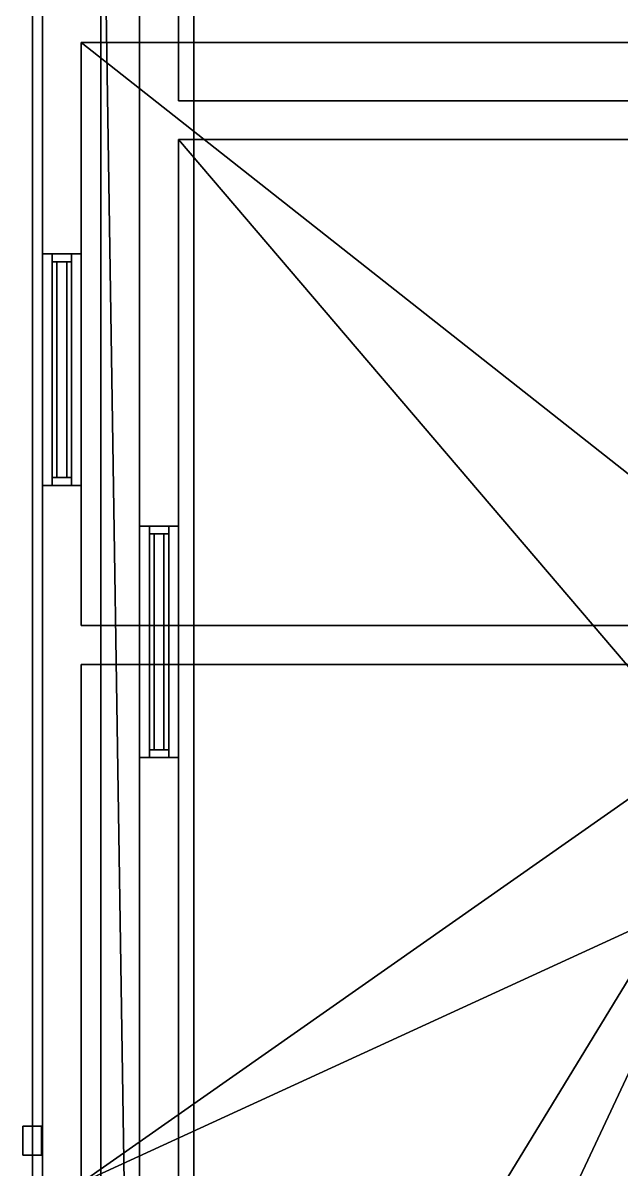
# Model space of a CAD drawing. Extents: x -7.1 to 5.5, y -11 to 12.
# Drawn here: x -7.11 to -4.04, y -5.3 to 0.6 of the extents above; entities that cross this region are included whole.
import ezdxf

# ---------------------------------------------------------------- set-up
doc = ezdxf.new("R2010")
doc.units = 0

msp = doc.modelspace()

# ---------------------------------------------------------------- linework, layer by layer
for points in [[(-6.71, 10.1, 0.0953), (-6.71, 7.2, -0.0047), (-6.71, -10.8667, -0.0047), (-6.71, -10.8667, 0.0953)], [(-6.51, 9.9, 0.0953), (-6.71, 10.1, 0.0953), (-6.71, -10.8667, 0.0953), (-6.51, -10.5, 0.0953)], [(-6.51, -10.5, 3.2953), (-6.76, 5.7, 3.2953), (-6.76, 7.7, 3.2953), (-6.51, 9.9, 3.2953)], [(-6.51, -3.1784, 0.9173), (-6.51, -1.9882, 0.9173), (-6.51, 9.9, 0.0953), (-6.51, -10.5, 0.0953)], [(-6.51, -3.1784, 2.2732), (-6.51, -10.5, 3.2953), (-6.51, 9.9, 3.2953), (-6.51, -1.9882, 2.2732)], [(-6.51, 9.9, 3.2953), (-6.51, 9.9, 0.0953), (-6.51, -1.9882, 0.9173), (-6.51, -1.9882, 2.2732)], [(-7.06, 5.75, 29.9698), (-7.06, -11.05, 29.9698), (-7.06, -11.05, 30.1), (-7.06, 5.75, 30.1)], [(-7.01, -11, 29.9698), (-7.06, -11.05, 29.9698), (-7.06, 5.75, 29.9698), (-7.01, 5.7, 29.9698)], [(-7.01, 5.7, 30.1), (-7.06, 5.75, 30.1), (-7.06, -11.05, 30.1), (-7.01, -11, 30.1)], [(-7.01, 5.7, 3.4953), (-7.01, -0.5882, 4.3173), (-7.01, -0.5882, 5.6732), (-7.01, 5.7, 7.0953)], [(-7.01, -5.3667, 3.4953), (-7.01, -1.7784, 4.3173), (-7.01, -0.5882, 4.3173), (-7.01, 5.7, 3.4953)], [(-7.01, 5.7, 7.0953), (-7.01, -0.5882, 5.6732), (-7.01, -1.7784, 5.6732), (-7.01, -5.3667, 7.0953)], [(-7.01, 5.7, 7.0953), (-7.01, -0.5882, 7.9173), (-7.01, -0.5882, 9.2733), (-7.01, 5.7, 10.6953)], [(-7.01, -5.3667, 7.0953), (-7.01, -1.7784, 7.9173), (-7.01, -0.5882, 7.9173), (-7.01, 5.7, 7.0953)], [(-7.01, 5.7, 10.6953), (-7.01, -0.5882, 9.2733), (-7.01, -1.7784, 9.2733), (-7.01, -5.3667, 10.6953)], [(-7.01, 5.7, 10.6953), (-7.01, -0.5882, 11.5173), (-7.01, -0.5882, 12.8733), (-7.01, 5.7, 14.2953)], [(-7.01, -5.3667, 10.6953), (-7.01, -1.7784, 11.5173), (-7.01, -0.5882, 11.5173), (-7.01, 5.7, 10.6953)], [(-7.01, 5.7, 14.2953), (-7.01, -0.5882, 12.8733), (-7.01, -1.7784, 12.8733), (-7.01, -5.3667, 14.2953)], [(-7.01, 5.7, 14.2953), (-7.01, -0.5882, 15.1173), (-7.01, -0.5882, 16.4733), (-7.01, 5.7, 17.8953)], [(-7.01, -5.3667, 14.2953), (-7.01, -1.7784, 15.1173), (-7.01, -0.5882, 15.1173), (-7.01, 5.7, 14.2953)], [(-7.01, 5.7, 17.8953), (-7.01, -0.5882, 16.4733), (-7.01, -1.7784, 16.4733), (-7.01, -5.3667, 17.8953)], [(-7.01, 5.7, 17.8953), (-7.01, -0.5882, 18.7173), (-7.01, -0.5882, 20.0733), (-7.01, 5.7, 21.4953)], [(-7.01, -5.3667, 17.8953), (-7.01, -1.7784, 18.7173), (-7.01, -0.5882, 18.7173), (-7.01, 5.7, 17.8953)], [(-7.01, 5.7, 21.4953), (-7.01, -0.5882, 20.0733), (-7.01, -1.7784, 20.0733), (-7.01, -5.3667, 21.4953)], [(-7.01, 5.7, 21.4953), (-7.01, -0.5882, 22.3173), (-7.01, -0.5882, 23.6733), (-7.01, 5.7, 25.0953)], [(-7.01, -5.3667, 21.4953), (-7.01, -1.7784, 22.3173), (-7.01, -0.5882, 22.3173), (-7.01, 5.7, 21.4953)], [(-7.01, 5.7, 25.0953), (-7.01, -0.5882, 23.6733), (-7.01, -1.7784, 23.6733), (-7.01, -5.3667, 25.0953)], [(-6.51, -10.5, 3.2953), (-7.01, -11, 3.2953), (-7.01, 5.7, 3.2953), (-6.76, 5.7, 3.2953)], [(-7.01, -11, 3.2953), (-7.01, -11, 3.4953), (-7.01, 5.7, 3.4953), (-7.01, 5.7, 3.2953)], [(-7.01, -5.3667, 25.0953), (-7.01, -1.7784, 25.9173), (-7.01, -0.5882, 25.9173), (-7.01, 5.7, 25.0953)], [(-7.01, 5.7, 28.6953), (-7.01, -0.5882, 27.2733), (-7.01, -1.7784, 27.2733), (-7.01, -5.3667, 28.6953)], [(-7.01, 5.7, 25.0953), (-7.01, -0.5882, 25.9173), (-7.01, -0.5882, 27.2733), (-7.01, 5.7, 28.6953)], [(-7.01, -11, 30.2262), (-6.2318, -10.4986, 30.2262), (-6.2318, 5.1986, 30.2262), (-7.01, 5.7, 30.2262)], [(-7.01, -11, 28.6953), (-7.01, -11, 30.2262), (-7.01, 5.7, 30.2262), (-7.01, 5.7, 28.6953)], [(-6.2318, -10.4986, 30.6762), (4.6118, -10.4986, 30.6762), (4.6118, 5.1986, 30.6762), (-6.2318, 5.1986, 30.6762)], [(-6.2318, -10.4986, 30.2262), (-6.2318, -10.4986, 30.6762), (-6.2318, 5.1986, 30.6762), (-6.2318, 5.1986, 30.2262)], [(-6.31, 0.2, 3.0953), (-6.31, 2.3, 3.0953), (-1.11, 2.3, 3.0953), (0.89, 0.2, 3.0953)], [(0.89, 0.2, 0.0953), (-1.11, 2.3, 0.0953), (-6.31, 2.3, 0.0953), (-6.31, 0.2, 0.0953)], [(-6.31, 0.2, 3.0953), (-6.31, 0.2, 0.0953), (-6.31, 2.3, 0.0953), (-6.31, 2.3, 3.0953)], [(-6.81, 0.5, 6.4953), (-6.81, 0.5, 3.5309), (0.39, 0.5, 3.4953), (0.39, 0.5, 6.4953)], [(0.39, 0.5, 3.4953), (-6.81, 0.5, 3.5309), (-3.01, -2.5, 3.4953), (-2.01, -2.5, 3.4953)], [(-3.01, -2.5, 3.4953), (-6.81, 0.5, 3.5309), (-6.81, -2.5, 3.5309)], [(-0.91, -2.5, 6.4953), (-6.81, -2.5, 6.4953), (-6.81, 0.5, 6.4953), (0.39, 0.5, 6.4953)], [(-6.81, -0.5882, 4.3173), (-6.81, 0.5, 3.5309), (-6.81, 0.5, 6.4953), (-6.81, -0.5882, 5.6732)], [(-6.81, -2.5, 6.4953), (-6.81, -1.7784, 5.6732), (-6.81, -0.5882, 5.6732), (-6.81, 0.5, 6.4953)], [(-6.81, 0.5, 3.5309), (-6.81, -0.5882, 4.3173), (-6.81, -1.7784, 4.3173), (-6.81, -2.5, 3.5309)], [(-6.81, 0.5, 10.0953), (-6.81, 0.5, 7.1309), (0.39, 0.5, 7.0953), (0.39, 0.5, 10.0953)], [(0.39, 0.5, 7.0953), (-6.81, 0.5, 7.1309), (-3.01, -2.5, 7.0953), (-2.01, -2.5, 7.0953)], [(-3.01, -2.5, 7.0953), (-6.81, 0.5, 7.1309), (-6.81, -2.5, 7.1309)], [(-0.91, -2.5, 10.0953), (-6.81, -2.5, 10.0953), (-6.81, 0.5, 10.0953), (0.39, 0.5, 10.0953)], [(-6.81, -0.5882, 7.9173), (-6.81, 0.5, 7.1309), (-6.81, 0.5, 10.0953), (-6.81, -0.5882, 9.2733)], [(-6.81, -2.5, 10.0953), (-6.81, -1.7784, 9.2733), (-6.81, -0.5882, 9.2733), (-6.81, 0.5, 10.0953)], [(-6.81, 0.5, 7.1309), (-6.81, -0.5882, 7.9173), (-6.81, -1.7784, 7.9173), (-6.81, -2.5, 7.1309)], [(-6.81, 0.5, 13.6953), (-6.81, 0.5, 10.7309), (0.39, 0.5, 10.6953), (0.39, 0.5, 13.6953)], [(0.39, 0.5, 10.6953), (-6.81, 0.5, 10.7309), (-3.01, -2.5, 10.6953), (-2.01, -2.5, 10.6953)], [(-3.01, -2.5, 10.6953), (-6.81, 0.5, 10.7309), (-6.81, -2.5, 10.7309)], [(-0.91, -2.5, 13.6953), (-6.81, -2.5, 13.6953), (-6.81, 0.5, 13.6953), (0.39, 0.5, 13.6953)], [(-6.81, -0.5882, 11.5173), (-6.81, 0.5, 10.7309), (-6.81, 0.5, 13.6953), (-6.81, -0.5882, 12.8733)], [(-6.81, -2.5, 13.6953), (-6.81, -1.7784, 12.8733), (-6.81, -0.5882, 12.8733), (-6.81, 0.5, 13.6953)], [(-6.81, 0.5, 10.7309), (-6.81, -0.5882, 11.5173), (-6.81, -1.7784, 11.5173), (-6.81, -2.5, 10.7309)], [(-6.81, 0.5, 17.2953), (-6.81, 0.5, 14.3309), (0.39, 0.5, 14.2953), (0.39, 0.5, 17.2953)], [(0.39, 0.5, 14.2953), (-6.81, 0.5, 14.3309), (-3.01, -2.5, 14.2953), (-2.01, -2.5, 14.2953)], [(-3.01, -2.5, 14.2953), (-6.81, 0.5, 14.3309), (-6.81, -2.5, 14.3309)], [(-0.91, -2.5, 17.2953), (-6.81, -2.5, 17.2953), (-6.81, 0.5, 17.2953), (0.39, 0.5, 17.2953)], [(-6.81, -0.5882, 15.1173), (-6.81, 0.5, 14.3309), (-6.81, 0.5, 17.2953), (-6.81, -0.5882, 16.4733)], [(-6.81, -2.5, 17.2953), (-6.81, -1.7784, 16.4733), (-6.81, -0.5882, 16.4733), (-6.81, 0.5, 17.2953)], [(-6.81, 0.5, 14.3309), (-6.81, -0.5882, 15.1173), (-6.81, -1.7784, 15.1173), (-6.81, -2.5, 14.3309)], [(-6.81, 0.5, 20.8953), (-6.81, 0.5, 17.9309), (0.39, 0.5, 17.8953), (0.39, 0.5, 20.8953)], [(0.39, 0.5, 17.8953), (-6.81, 0.5, 17.9309), (-3.01, -2.5, 17.8953), (-2.01, -2.5, 17.8953)], [(-3.01, -2.5, 17.8953), (-6.81, 0.5, 17.9309), (-6.81, -2.5, 17.9309)], [(-0.91, -2.5, 20.8953), (-6.81, -2.5, 20.8953), (-6.81, 0.5, 20.8953), (0.39, 0.5, 20.8953)], [(-6.81, -0.5882, 18.7173), (-6.81, 0.5, 17.9309), (-6.81, 0.5, 20.8953), (-6.81, -0.5882, 20.0733)], [(-6.81, -2.5, 20.8953), (-6.81, -1.7784, 20.0733), (-6.81, -0.5882, 20.0733), (-6.81, 0.5, 20.8953)], [(-6.81, 0.5, 17.9309), (-6.81, -0.5882, 18.7173), (-6.81, -1.7784, 18.7173), (-6.81, -2.5, 17.9309)], [(-6.81, 0.5, 24.4953), (-6.81, 0.5, 21.5309), (0.39, 0.5, 21.4953), (0.39, 0.5, 24.4953)], [(0.39, 0.5, 21.4953), (-6.81, 0.5, 21.5309), (-3.01, -2.5, 21.4953), (-2.01, -2.5, 21.4953)], [(-3.01, -2.5, 21.4953), (-6.81, 0.5, 21.5309), (-6.81, -2.5, 21.5309)], [(-0.91, -2.5, 24.4953), (-6.81, -2.5, 24.4953), (-6.81, 0.5, 24.4953), (0.39, 0.5, 24.4953)], [(-6.81, -0.5882, 22.3173), (-6.81, 0.5, 21.5309), (-6.81, 0.5, 24.4953), (-6.81, -0.5882, 23.6733)], [(-6.81, -2.5, 24.4953), (-6.81, -1.7784, 23.6733), (-6.81, -0.5882, 23.6733), (-6.81, 0.5, 24.4953)], [(-6.81, 0.5, 21.5309), (-6.81, -0.5882, 22.3173), (-6.81, -1.7784, 22.3173), (-6.81, -2.5, 21.5309)], [(-6.81, 0.5, 28.0953), (-6.81, 0.5, 25.1309), (0.39, 0.5, 25.0953), (0.39, 0.5, 28.0953)], [(0.39, 0.5, 25.0953), (-6.81, 0.5, 25.1309), (-3.01, -2.5, 25.0953), (-2.01, -2.5, 25.0953)], [(-3.01, -2.5, 25.0953), (-6.81, 0.5, 25.1309), (-6.81, -2.5, 25.1309)], [(-0.91, -2.5, 28.0953), (-6.81, -2.5, 28.0953), (-6.81, 0.5, 28.0953), (0.39, 0.5, 28.0953)], [(-6.81, -0.5882, 25.9173), (-6.81, 0.5, 25.1309), (-6.81, 0.5, 28.0953), (-6.81, -0.5882, 27.2733)], [(-6.81, -2.5, 28.0953), (-6.81, -1.7784, 27.2733), (-6.81, -0.5882, 27.2733), (-6.81, 0.5, 28.0953)], [(-6.81, 0.5, 25.1309), (-6.81, -0.5882, 25.9173), (-6.81, -1.7784, 25.9173), (-6.81, -2.5, 25.1309)], [(-6.31, 0.2, 0.0953), (-6.31, 0.2, 3.0953), (0.89, 0.2, 3.0953), (0.89, 0.2, 0.0953)], [(-6.31, 0, 0.0953), (-6.31, -3.1784, 0.9173), (-6.31, -5.9882, 0.9173)], [(-6.31, 0, 3.0953), (-6.31, -5.9882, 2.2732), (-6.31, -3.1784, 2.2732)], [(-6.31, -10.3, 3.0953), (-6.31, -7.1784, 2.2732), (-6.31, -5.9882, 2.2732), (-6.31, 0, 3.0953)], [(-6.31, -10.3, 0.0953), (-6.31, 0, 0.0953), (-6.31, -5.9882, 0.9173), (-6.31, -7.1784, 0.9173)], [(-6.31, 0, 3.0953), (-6.31, -3.1784, 2.2732), (-6.31, -1.9882, 2.2732)], [(-6.31, 0, 0.0953), (-6.31, -1.9882, 0.9173), (-6.31, -3.1784, 0.9173)], [(-6.31, 0, 0.0953), (-6.31, 0, 3.0953), (-6.31, -1.9882, 2.2732), (-6.31, -1.9882, 0.9173)], [(-6.31, -10.3, 3.0953), (-6.31, 0, 3.0953), (-0.51, 0, 3.0953), (-0.51, -10.3, 3.0953)], [(-6.31, -10.3, 0.0953), (-0.51, -8.8, 0.0953), (-0.51, -6.8, 0.0953), (-6.31, 0, 0.0953)], [(-6.31, 0, 0.0953), (-0.51, -6.8, 0.0953), (-0.51, 0, 0.0953)], [(-6.31, 0, 3.0953), (-6.31, 0, 0.0953), (-0.51, 0, 0.0953), (-0.51, 0, 3.0953)], [(-7.01, -0.5882, 4.3173), (-7.01, -1.7784, 4.3173), (-6.81, -1.7784, 4.3173), (-6.81, -0.5882, 4.3173)], [(-7.01, -1.7784, 5.6732), (-7.01, -0.5882, 5.6732), (-6.81, -0.5882, 5.6732), (-6.81, -1.7784, 5.6732)], [(-7.01, -0.5882, 4.3173), (-6.81, -0.5882, 4.3173), (-6.81, -0.5882, 5.6732), (-7.01, -0.5882, 5.6732)], [(-7.01, -0.5882, 7.9173), (-7.01, -1.7784, 7.9173), (-6.81, -1.7784, 7.9173), (-6.81, -0.5882, 7.9173)], [(-7.01, -1.7784, 9.2733), (-7.01, -0.5882, 9.2733), (-6.81, -0.5882, 9.2733), (-6.81, -1.7784, 9.2733)], [(-7.01, -0.5882, 7.9173), (-6.81, -0.5882, 7.9173), (-6.81, -0.5882, 9.2733), (-7.01, -0.5882, 9.2733)], [(-7.01, -0.5882, 11.5173), (-7.01, -1.7784, 11.5173), (-6.81, -1.7784, 11.5173), (-6.81, -0.5882, 11.5173)], [(-7.01, -1.7784, 12.8733), (-7.01, -0.5882, 12.8733), (-6.81, -0.5882, 12.8733), (-6.81, -1.7784, 12.8733)], [(-7.01, -0.5882, 11.5173), (-6.81, -0.5882, 11.5173), (-6.81, -0.5882, 12.8733), (-7.01, -0.5882, 12.8733)], [(-7.01, -0.5882, 15.1173), (-7.01, -1.7784, 15.1173), (-6.81, -1.7784, 15.1173), (-6.81, -0.5882, 15.1173)], [(-7.01, -1.7784, 16.4733), (-7.01, -0.5882, 16.4733), (-6.81, -0.5882, 16.4733), (-6.81, -1.7784, 16.4733)], [(-7.01, -0.5882, 15.1173), (-6.81, -0.5882, 15.1173), (-6.81, -0.5882, 16.4733), (-7.01, -0.5882, 16.4733)], [(-7.01, -0.5882, 18.7173), (-7.01, -1.7784, 18.7173), (-6.81, -1.7784, 18.7173), (-6.81, -0.5882, 18.7173)], [(-7.01, -1.7784, 20.0733), (-7.01, -0.5882, 20.0733), (-6.81, -0.5882, 20.0733), (-6.81, -1.7784, 20.0733)], [(-7.01, -0.5882, 18.7173), (-6.81, -0.5882, 18.7173), (-6.81, -0.5882, 20.0733), (-7.01, -0.5882, 20.0733)], [(-7.01, -0.5882, 22.3173), (-7.01, -1.7784, 22.3173), (-6.81, -1.7784, 22.3173), (-6.81, -0.5882, 22.3173)], [(-7.01, -1.7784, 23.6733), (-7.01, -0.5882, 23.6733), (-6.81, -0.5882, 23.6733), (-6.81, -1.7784, 23.6733)], [(-7.01, -0.5882, 22.3173), (-6.81, -0.5882, 22.3173), (-6.81, -0.5882, 23.6733), (-7.01, -0.5882, 23.6733)], [(-7.01, -0.5882, 25.9173), (-7.01, -1.7784, 25.9173), (-6.81, -1.7784, 25.9173), (-6.81, -0.5882, 25.9173)], [(-7.01, -1.7784, 27.2733), (-7.01, -0.5882, 27.2733), (-6.81, -0.5882, 27.2733), (-6.81, -1.7784, 27.2733)], [(-7.01, -0.5882, 25.9173), (-6.81, -0.5882, 25.9173), (-6.81, -0.5882, 27.2733), (-7.01, -0.5882, 27.2733)], [(-6.96, -1.7784, 4.3173), (-6.96, -1.7384, 4.3573), (-6.96, -0.6282, 4.3573), (-6.96, -0.5882, 4.3173)], [(-6.96, -0.5882, 5.6732), (-6.96, -0.6282, 5.6332), (-6.96, -1.7384, 5.6332), (-6.96, -1.7784, 5.6732)], [(-6.96, -0.5882, 4.3173), (-6.96, -0.6282, 4.3573), (-6.96, -0.6282, 5.6332), (-6.96, -0.5882, 5.6732)], [(-6.96, -1.7784, 7.9173), (-6.96, -1.7384, 7.9573), (-6.96, -0.6282, 7.9573), (-6.96, -0.5882, 7.9173)], [(-6.96, -0.5882, 9.2733), (-6.96, -0.6282, 9.2333), (-6.96, -1.7384, 9.2333), (-6.96, -1.7784, 9.2733)], [(-6.96, -0.5882, 7.9173), (-6.96, -0.6282, 7.9573), (-6.96, -0.6282, 9.2333), (-6.96, -0.5882, 9.2733)], [(-6.96, -1.7784, 11.5173), (-6.96, -1.7384, 11.5573), (-6.96, -0.6282, 11.5573), (-6.96, -0.5882, 11.5173)], [(-6.96, -0.5882, 12.8733), (-6.96, -0.6282, 12.8333), (-6.96, -1.7384, 12.8333), (-6.96, -1.7784, 12.8733)], [(-6.96, -0.5882, 11.5173), (-6.96, -0.6282, 11.5573), (-6.96, -0.6282, 12.8333), (-6.96, -0.5882, 12.8733)], [(-6.96, -1.7784, 15.1173), (-6.96, -1.7384, 15.1573), (-6.96, -0.6282, 15.1573), (-6.96, -0.5882, 15.1173)], [(-6.96, -0.5882, 16.4733), (-6.96, -0.6282, 16.4333), (-6.96, -1.7384, 16.4333), (-6.96, -1.7784, 16.4733)], [(-6.96, -0.5882, 15.1173), (-6.96, -0.6282, 15.1573), (-6.96, -0.6282, 16.4333), (-6.96, -0.5882, 16.4733)], [(-6.96, -1.7784, 18.7173), (-6.96, -1.7384, 18.7573), (-6.96, -0.6282, 18.7573), (-6.96, -0.5882, 18.7173)], [(-6.96, -0.5882, 20.0733), (-6.96, -0.6282, 20.0333), (-6.96, -1.7384, 20.0333), (-6.96, -1.7784, 20.0733)], [(-6.96, -0.5882, 18.7173), (-6.96, -0.6282, 18.7573), (-6.96, -0.6282, 20.0333), (-6.96, -0.5882, 20.0733)], [(-6.96, -1.7784, 22.3173), (-6.96, -1.7384, 22.3573), (-6.96, -0.6282, 22.3573), (-6.96, -0.5882, 22.3173)], [(-6.96, -0.5882, 23.6733), (-6.96, -0.6282, 23.6333), (-6.96, -1.7384, 23.6333), (-6.96, -1.7784, 23.6733)], [(-6.96, -0.5882, 22.3173), (-6.96, -0.6282, 22.3573), (-6.96, -0.6282, 23.6333), (-6.96, -0.5882, 23.6733)], [(-6.96, -1.7784, 25.9173), (-6.96, -1.7384, 25.9573), (-6.96, -0.6282, 25.9573), (-6.96, -0.5882, 25.9173)], [(-6.96, -0.5882, 27.2733), (-6.96, -0.6282, 27.2333), (-6.96, -1.7384, 27.2333), (-6.96, -1.7784, 27.2733)], [(-6.96, -0.5882, 25.9173), (-6.96, -0.6282, 25.9573), (-6.96, -0.6282, 27.2333), (-6.96, -0.5882, 27.2733)], [(-6.86, -0.5882, 5.6732), (-6.86, -0.6282, 5.6332), (-6.86, -0.6282, 4.3573), (-6.86, -0.5882, 4.3173)], [(-6.86, -1.7784, 5.6732), (-6.86, -1.7384, 5.6332), (-6.86, -0.6282, 5.6332), (-6.86, -0.5882, 5.6732)], [(-6.86, -0.5882, 4.3173), (-6.86, -0.6282, 4.3573), (-6.86, -1.7384, 4.3573), (-6.86, -1.7784, 4.3173)], [(-6.86, -0.5882, 9.2733), (-6.86, -0.6282, 9.2333), (-6.86, -0.6282, 7.9573), (-6.86, -0.5882, 7.9173)], [(-6.86, -1.7784, 9.2733), (-6.86, -1.7384, 9.2333), (-6.86, -0.6282, 9.2333), (-6.86, -0.5882, 9.2733)], [(-6.86, -0.5882, 7.9173), (-6.86, -0.6282, 7.9573), (-6.86, -1.7384, 7.9573), (-6.86, -1.7784, 7.9173)], [(-6.86, -0.5882, 12.8733), (-6.86, -0.6282, 12.8333), (-6.86, -0.6282, 11.5573), (-6.86, -0.5882, 11.5173)], [(-6.86, -1.7784, 12.8733), (-6.86, -1.7384, 12.8333), (-6.86, -0.6282, 12.8333), (-6.86, -0.5882, 12.8733)], [(-6.86, -0.5882, 11.5173), (-6.86, -0.6282, 11.5573), (-6.86, -1.7384, 11.5573), (-6.86, -1.7784, 11.5173)], [(-6.86, -0.5882, 16.4733), (-6.86, -0.6282, 16.4333), (-6.86, -0.6282, 15.1573), (-6.86, -0.5882, 15.1173)], [(-6.86, -1.7784, 16.4733), (-6.86, -1.7384, 16.4333), (-6.86, -0.6282, 16.4333), (-6.86, -0.5882, 16.4733)], [(-6.86, -0.5882, 15.1173), (-6.86, -0.6282, 15.1573), (-6.86, -1.7384, 15.1573), (-6.86, -1.7784, 15.1173)], [(-6.86, -0.5882, 20.0733), (-6.86, -0.6282, 20.0333), (-6.86, -0.6282, 18.7573), (-6.86, -0.5882, 18.7173)], [(-6.86, -1.7784, 20.0733), (-6.86, -1.7384, 20.0333), (-6.86, -0.6282, 20.0333), (-6.86, -0.5882, 20.0733)], [(-6.86, -0.5882, 18.7173), (-6.86, -0.6282, 18.7573), (-6.86, -1.7384, 18.7573), (-6.86, -1.7784, 18.7173)], [(-6.86, -0.5882, 23.6733), (-6.86, -0.6282, 23.6333), (-6.86, -0.6282, 22.3573), (-6.86, -0.5882, 22.3173)], [(-6.86, -1.7784, 23.6733), (-6.86, -1.7384, 23.6333), (-6.86, -0.6282, 23.6333), (-6.86, -0.5882, 23.6733)], [(-6.86, -0.5882, 22.3173), (-6.86, -0.6282, 22.3573), (-6.86, -1.7384, 22.3573), (-6.86, -1.7784, 22.3173)], [(-6.86, -0.5882, 27.2733), (-6.86, -0.6282, 27.2333), (-6.86, -0.6282, 25.9573), (-6.86, -0.5882, 25.9173)], [(-6.86, -1.7784, 27.2733), (-6.86, -1.7384, 27.2333), (-6.86, -0.6282, 27.2333), (-6.86, -0.5882, 27.2733)], [(-6.86, -0.5882, 25.9173), (-6.86, -0.6282, 25.9573), (-6.86, -1.7384, 25.9573), (-6.86, -1.7784, 25.9173)], [(-6.96, -0.6282, 4.3573), (-6.96, -1.7384, 4.3573), (-6.86, -1.7384, 4.3573), (-6.86, -0.6282, 4.3573)], [(-6.96, -1.7384, 5.6332), (-6.96, -0.6282, 5.6332), (-6.86, -0.6282, 5.6332), (-6.86, -1.7384, 5.6332)], [(-6.96, -0.6282, 4.3573), (-6.86, -0.6282, 4.3573), (-6.86, -0.6282, 5.6332), (-6.96, -0.6282, 5.6332)], [(-6.96, -0.6282, 7.9573), (-6.96, -1.7384, 7.9573), (-6.86, -1.7384, 7.9573), (-6.86, -0.6282, 7.9573)], [(-6.96, -1.7384, 9.2333), (-6.96, -0.6282, 9.2333), (-6.86, -0.6282, 9.2333), (-6.86, -1.7384, 9.2333)], [(-6.96, -0.6282, 7.9573), (-6.86, -0.6282, 7.9573), (-6.86, -0.6282, 9.2333), (-6.96, -0.6282, 9.2333)], [(-6.96, -0.6282, 11.5573), (-6.96, -1.7384, 11.5573), (-6.86, -1.7384, 11.5573), (-6.86, -0.6282, 11.5573)], [(-6.96, -1.7384, 12.8333), (-6.96, -0.6282, 12.8333), (-6.86, -0.6282, 12.8333), (-6.86, -1.7384, 12.8333)], [(-6.96, -0.6282, 11.5573), (-6.86, -0.6282, 11.5573), (-6.86, -0.6282, 12.8333), (-6.96, -0.6282, 12.8333)], [(-6.96, -0.6282, 15.1573), (-6.96, -1.7384, 15.1573), (-6.86, -1.7384, 15.1573), (-6.86, -0.6282, 15.1573)], [(-6.96, -1.7384, 16.4333), (-6.96, -0.6282, 16.4333), (-6.86, -0.6282, 16.4333), (-6.86, -1.7384, 16.4333)], [(-6.96, -0.6282, 15.1573), (-6.86, -0.6282, 15.1573), (-6.86, -0.6282, 16.4333), (-6.96, -0.6282, 16.4333)], [(-6.96, -0.6282, 18.7573), (-6.96, -1.7384, 18.7573), (-6.86, -1.7384, 18.7573), (-6.86, -0.6282, 18.7573)], [(-6.96, -1.7384, 20.0333), (-6.96, -0.6282, 20.0333), (-6.86, -0.6282, 20.0333), (-6.86, -1.7384, 20.0333)], [(-6.96, -0.6282, 18.7573), (-6.86, -0.6282, 18.7573), (-6.86, -0.6282, 20.0333), (-6.96, -0.6282, 20.0333)], [(-6.96, -0.6282, 22.3573), (-6.96, -1.7384, 22.3573), (-6.86, -1.7384, 22.3573), (-6.86, -0.6282, 22.3573)], [(-6.96, -1.7384, 23.6333), (-6.96, -0.6282, 23.6333), (-6.86, -0.6282, 23.6333), (-6.86, -1.7384, 23.6333)], [(-6.96, -0.6282, 22.3573), (-6.86, -0.6282, 22.3573), (-6.86, -0.6282, 23.6333), (-6.96, -0.6282, 23.6333)], [(-6.96, -0.6282, 25.9573), (-6.96, -1.7384, 25.9573), (-6.86, -1.7384, 25.9573), (-6.86, -0.6282, 25.9573)], [(-6.96, -1.7384, 27.2333), (-6.96, -0.6282, 27.2333), (-6.86, -0.6282, 27.2333), (-6.86, -1.7384, 27.2333)], [(-6.96, -0.6282, 25.9573), (-6.86, -0.6282, 25.9573), (-6.86, -0.6282, 27.2333), (-6.96, -0.6282, 27.2333)], [(-6.935, -0.6282, 5.6332), (-6.935, -0.6282, 4.3573), (-6.935, -1.7384, 4.3573), (-6.935, -1.7384, 5.6332)], [(-6.935, -0.6282, 4.3573), (-6.885, -0.6282, 4.3573), (-6.885, -1.7384, 4.3573), (-6.935, -1.7384, 4.3573)], [(-6.935, -1.7384, 5.6332), (-6.885, -1.7384, 5.6332), (-6.885, -0.6282, 5.6332), (-6.935, -0.6282, 5.6332)], [(-6.935, -0.6282, 4.3573), (-6.935, -0.6282, 5.6332), (-6.885, -0.6282, 5.6332), (-6.885, -0.6282, 4.3573)], [(-6.935, -0.6282, 9.2333), (-6.935, -0.6282, 7.9573), (-6.935, -1.7384, 7.9573), (-6.935, -1.7384, 9.2333)], [(-6.935, -0.6282, 7.9573), (-6.885, -0.6282, 7.9573), (-6.885, -1.7384, 7.9573), (-6.935, -1.7384, 7.9573)], [(-6.935, -1.7384, 9.2333), (-6.885, -1.7384, 9.2333), (-6.885, -0.6282, 9.2333), (-6.935, -0.6282, 9.2333)], [(-6.935, -0.6282, 7.9573), (-6.935, -0.6282, 9.2333), (-6.885, -0.6282, 9.2333), (-6.885, -0.6282, 7.9573)], [(-6.935, -0.6282, 12.8333), (-6.935, -0.6282, 11.5573), (-6.935, -1.7384, 11.5573), (-6.935, -1.7384, 12.8333)], [(-6.935, -0.6282, 11.5573), (-6.885, -0.6282, 11.5573), (-6.885, -1.7384, 11.5573), (-6.935, -1.7384, 11.5573)], [(-6.935, -1.7384, 12.8333), (-6.885, -1.7384, 12.8333), (-6.885, -0.6282, 12.8333), (-6.935, -0.6282, 12.8333)], [(-6.935, -0.6282, 11.5573), (-6.935, -0.6282, 12.8333), (-6.885, -0.6282, 12.8333), (-6.885, -0.6282, 11.5573)], [(-6.935, -0.6282, 16.4333), (-6.935, -0.6282, 15.1573), (-6.935, -1.7384, 15.1573), (-6.935, -1.7384, 16.4333)], [(-6.935, -0.6282, 15.1573), (-6.885, -0.6282, 15.1573), (-6.885, -1.7384, 15.1573), (-6.935, -1.7384, 15.1573)], [(-6.935, -1.7384, 16.4333), (-6.885, -1.7384, 16.4333), (-6.885, -0.6282, 16.4333), (-6.935, -0.6282, 16.4333)], [(-6.935, -0.6282, 15.1573), (-6.935, -0.6282, 16.4333), (-6.885, -0.6282, 16.4333), (-6.885, -0.6282, 15.1573)], [(-6.935, -0.6282, 20.0333), (-6.935, -0.6282, 18.7573), (-6.935, -1.7384, 18.7573), (-6.935, -1.7384, 20.0333)], [(-6.935, -0.6282, 18.7573), (-6.885, -0.6282, 18.7573), (-6.885, -1.7384, 18.7573), (-6.935, -1.7384, 18.7573)], [(-6.935, -1.7384, 20.0333), (-6.885, -1.7384, 20.0333), (-6.885, -0.6282, 20.0333), (-6.935, -0.6282, 20.0333)], [(-6.935, -0.6282, 18.7573), (-6.935, -0.6282, 20.0333), (-6.885, -0.6282, 20.0333), (-6.885, -0.6282, 18.7573)], [(-6.935, -0.6282, 23.6333), (-6.935, -0.6282, 22.3573), (-6.935, -1.7384, 22.3573), (-6.935, -1.7384, 23.6333)], [(-6.935, -0.6282, 22.3573), (-6.885, -0.6282, 22.3573), (-6.885, -1.7384, 22.3573), (-6.935, -1.7384, 22.3573)], [(-6.935, -1.7384, 23.6333), (-6.885, -1.7384, 23.6333), (-6.885, -0.6282, 23.6333), (-6.935, -0.6282, 23.6333)], [(-6.935, -0.6282, 22.3573), (-6.935, -0.6282, 23.6333), (-6.885, -0.6282, 23.6333), (-6.885, -0.6282, 22.3573)], [(-6.935, -0.6282, 27.2333), (-6.935, -0.6282, 25.9573), (-6.935, -1.7384, 25.9573), (-6.935, -1.7384, 27.2333)], [(-6.935, -0.6282, 25.9573), (-6.885, -0.6282, 25.9573), (-6.885, -1.7384, 25.9573), (-6.935, -1.7384, 25.9573)], [(-6.935, -1.7384, 27.2333), (-6.885, -1.7384, 27.2333), (-6.885, -0.6282, 27.2333), (-6.935, -0.6282, 27.2333)], [(-6.935, -0.6282, 25.9573), (-6.935, -0.6282, 27.2333), (-6.885, -0.6282, 27.2333), (-6.885, -0.6282, 25.9573)], [(-6.885, -1.7384, 4.3573), (-6.885, -0.6282, 4.3573), (-6.885, -0.6282, 5.6332), (-6.885, -1.7384, 5.6332)], [(-6.885, -1.7384, 7.9573), (-6.885, -0.6282, 7.9573), (-6.885, -0.6282, 9.2333), (-6.885, -1.7384, 9.2333)], [(-6.885, -1.7384, 11.5573), (-6.885, -0.6282, 11.5573), (-6.885, -0.6282, 12.8333), (-6.885, -1.7384, 12.8333)], [(-6.885, -1.7384, 15.1573), (-6.885, -0.6282, 15.1573), (-6.885, -0.6282, 16.4333), (-6.885, -1.7384, 16.4333)], [(-6.885, -1.7384, 18.7573), (-6.885, -0.6282, 18.7573), (-6.885, -0.6282, 20.0333), (-6.885, -1.7384, 20.0333)], [(-6.885, -1.7384, 22.3573), (-6.885, -0.6282, 22.3573), (-6.885, -0.6282, 23.6333), (-6.885, -1.7384, 23.6333)], [(-6.885, -1.7384, 25.9573), (-6.885, -0.6282, 25.9573), (-6.885, -0.6282, 27.2333), (-6.885, -1.7384, 27.2333)], [(-6.96, -1.7784, 5.6732), (-6.96, -1.7384, 5.6332), (-6.96, -1.7384, 4.3573), (-6.96, -1.7784, 4.3173)], [(-6.96, -1.7384, 4.3573), (-6.96, -1.7384, 5.6332), (-6.86, -1.7384, 5.6332), (-6.86, -1.7384, 4.3573)], [(-6.96, -1.7784, 9.2733), (-6.96, -1.7384, 9.2333), (-6.96, -1.7384, 7.9573), (-6.96, -1.7784, 7.9173)], [(-6.96, -1.7384, 7.9573), (-6.96, -1.7384, 9.2333), (-6.86, -1.7384, 9.2333), (-6.86, -1.7384, 7.9573)], [(-6.96, -1.7784, 12.8733), (-6.96, -1.7384, 12.8333), (-6.96, -1.7384, 11.5573), (-6.96, -1.7784, 11.5173)], [(-6.96, -1.7384, 11.5573), (-6.96, -1.7384, 12.8333), (-6.86, -1.7384, 12.8333), (-6.86, -1.7384, 11.5573)], [(-6.96, -1.7784, 16.4733), (-6.96, -1.7384, 16.4333), (-6.96, -1.7384, 15.1573), (-6.96, -1.7784, 15.1173)], [(-6.96, -1.7384, 15.1573), (-6.96, -1.7384, 16.4333), (-6.86, -1.7384, 16.4333), (-6.86, -1.7384, 15.1573)], [(-6.96, -1.7784, 20.0733), (-6.96, -1.7384, 20.0333), (-6.96, -1.7384, 18.7573), (-6.96, -1.7784, 18.7173)], [(-6.96, -1.7384, 18.7573), (-6.96, -1.7384, 20.0333), (-6.86, -1.7384, 20.0333), (-6.86, -1.7384, 18.7573)], [(-6.96, -1.7784, 23.6733), (-6.96, -1.7384, 23.6333), (-6.96, -1.7384, 22.3573), (-6.96, -1.7784, 22.3173)], [(-6.96, -1.7384, 22.3573), (-6.96, -1.7384, 23.6333), (-6.86, -1.7384, 23.6333), (-6.86, -1.7384, 22.3573)], [(-6.96, -1.7784, 27.2733), (-6.96, -1.7384, 27.2333), (-6.96, -1.7384, 25.9573), (-6.96, -1.7784, 25.9173)], [(-6.96, -1.7384, 25.9573), (-6.96, -1.7384, 27.2333), (-6.86, -1.7384, 27.2333), (-6.86, -1.7384, 25.9573)], [(-6.935, -1.7384, 4.3573), (-6.885, -1.7384, 4.3573), (-6.885, -1.7384, 5.6332), (-6.935, -1.7384, 5.6332)], [(-6.935, -1.7384, 7.9573), (-6.885, -1.7384, 7.9573), (-6.885, -1.7384, 9.2333), (-6.935, -1.7384, 9.2333)], [(-6.935, -1.7384, 11.5573), (-6.885, -1.7384, 11.5573), (-6.885, -1.7384, 12.8333), (-6.935, -1.7384, 12.8333)], [(-6.935, -1.7384, 15.1573), (-6.885, -1.7384, 15.1573), (-6.885, -1.7384, 16.4333), (-6.935, -1.7384, 16.4333)], [(-6.935, -1.7384, 18.7573), (-6.885, -1.7384, 18.7573), (-6.885, -1.7384, 20.0333), (-6.935, -1.7384, 20.0333)], [(-6.935, -1.7384, 22.3573), (-6.885, -1.7384, 22.3573), (-6.885, -1.7384, 23.6333), (-6.935, -1.7384, 23.6333)], [(-6.935, -1.7384, 25.9573), (-6.885, -1.7384, 25.9573), (-6.885, -1.7384, 27.2333), (-6.935, -1.7384, 27.2333)], [(-6.86, -1.7784, 4.3173), (-6.86, -1.7384, 4.3573), (-6.86, -1.7384, 5.6332), (-6.86, -1.7784, 5.6732)], [(-6.86, -1.7784, 7.9173), (-6.86, -1.7384, 7.9573), (-6.86, -1.7384, 9.2333), (-6.86, -1.7784, 9.2733)], [(-6.86, -1.7784, 11.5173), (-6.86, -1.7384, 11.5573), (-6.86, -1.7384, 12.8333), (-6.86, -1.7784, 12.8733)], [(-6.86, -1.7784, 15.1173), (-6.86, -1.7384, 15.1573), (-6.86, -1.7384, 16.4333), (-6.86, -1.7784, 16.4733)], [(-6.86, -1.7784, 18.7173), (-6.86, -1.7384, 18.7573), (-6.86, -1.7384, 20.0333), (-6.86, -1.7784, 20.0733)], [(-6.86, -1.7784, 22.3173), (-6.86, -1.7384, 22.3573), (-6.86, -1.7384, 23.6333), (-6.86, -1.7784, 23.6733)], [(-6.86, -1.7784, 25.9173), (-6.86, -1.7384, 25.9573), (-6.86, -1.7384, 27.2333), (-6.86, -1.7784, 27.2733)], [(-7.01, -1.7784, 4.3173), (-7.01, -1.7784, 5.6732), (-6.81, -1.7784, 5.6732), (-6.81, -1.7784, 4.3173)], [(-7.01, -5.3667, 7.0953), (-7.01, -1.7784, 5.6732), (-7.01, -1.7784, 4.3173), (-7.01, -5.3667, 3.4953)], [(-7.01, -1.7784, 7.9173), (-7.01, -1.7784, 9.2733), (-6.81, -1.7784, 9.2733), (-6.81, -1.7784, 7.9173)], [(-7.01, -5.3667, 10.6953), (-7.01, -1.7784, 9.2733), (-7.01, -1.7784, 7.9173), (-7.01, -5.3667, 7.0953)], [(-7.01, -1.7784, 11.5173), (-7.01, -1.7784, 12.8733), (-6.81, -1.7784, 12.8733), (-6.81, -1.7784, 11.5173)], [(-7.01, -5.3667, 14.2953), (-7.01, -1.7784, 12.8733), (-7.01, -1.7784, 11.5173), (-7.01, -5.3667, 10.6953)], [(-7.01, -1.7784, 15.1173), (-7.01, -1.7784, 16.4733), (-6.81, -1.7784, 16.4733), (-6.81, -1.7784, 15.1173)], [(-7.01, -5.3667, 17.8953), (-7.01, -1.7784, 16.4733), (-7.01, -1.7784, 15.1173), (-7.01, -5.3667, 14.2953)], [(-7.01, -1.7784, 18.7173), (-7.01, -1.7784, 20.0733), (-6.81, -1.7784, 20.0733), (-6.81, -1.7784, 18.7173)], [(-7.01, -5.3667, 21.4953), (-7.01, -1.7784, 20.0733), (-7.01, -1.7784, 18.7173), (-7.01, -5.3667, 17.8953)], [(-7.01, -1.7784, 22.3173), (-7.01, -1.7784, 23.6733), (-6.81, -1.7784, 23.6733), (-6.81, -1.7784, 22.3173)], [(-7.01, -5.3667, 25.0953), (-7.01, -1.7784, 23.6733), (-7.01, -1.7784, 22.3173), (-7.01, -5.3667, 21.4953)], [(-7.01, -5.3667, 28.6953), (-7.01, -1.7784, 27.2733), (-7.01, -1.7784, 25.9173), (-7.01, -5.3667, 25.0953)], [(-7.01, -1.7784, 25.9173), (-7.01, -1.7784, 27.2733), (-6.81, -1.7784, 27.2733), (-6.81, -1.7784, 25.9173)], [(-6.81, -2.5, 3.5309), (-6.81, -1.7784, 4.3173), (-6.81, -1.7784, 5.6732), (-6.81, -2.5, 6.4953)], [(-6.81, -2.5, 7.1309), (-6.81, -1.7784, 7.9173), (-6.81, -1.7784, 9.2733), (-6.81, -2.5, 10.0953)], [(-6.81, -2.5, 10.7309), (-6.81, -1.7784, 11.5173), (-6.81, -1.7784, 12.8733), (-6.81, -2.5, 13.6953)], [(-6.81, -2.5, 14.3309), (-6.81, -1.7784, 15.1173), (-6.81, -1.7784, 16.4733), (-6.81, -2.5, 17.2953)], [(-6.81, -2.5, 17.9309), (-6.81, -1.7784, 18.7173), (-6.81, -1.7784, 20.0733), (-6.81, -2.5, 20.8953)], [(-6.81, -2.5, 21.5309), (-6.81, -1.7784, 22.3173), (-6.81, -1.7784, 23.6733), (-6.81, -2.5, 24.4953)], [(-6.81, -2.5, 25.1309), (-6.81, -1.7784, 25.9173), (-6.81, -1.7784, 27.2733), (-6.81, -2.5, 28.0953)], [(-6.51, -1.9882, 0.9173), (-6.51, -3.1784, 0.9173), (-6.31, -3.1784, 0.9173), (-6.31, -1.9882, 0.9173)], [(-6.51, -3.1784, 2.2732), (-6.51, -1.9882, 2.2732), (-6.31, -1.9882, 2.2732), (-6.31, -3.1784, 2.2732)], [(-6.51, -1.9882, 0.9173), (-6.31, -1.9882, 0.9173), (-6.31, -1.9882, 2.2732), (-6.51, -1.9882, 2.2732)], [(-6.46, -3.1784, 0.9173), (-6.46, -3.1384, 0.9573), (-6.46, -2.0282, 0.9573), (-6.46, -1.9882, 0.9173)], [(-6.46, -1.9882, 2.2732), (-6.46, -2.0282, 2.2332), (-6.46, -3.1384, 2.2332), (-6.46, -3.1784, 2.2732)], [(-6.46, -1.9882, 0.9173), (-6.46, -2.0282, 0.9573), (-6.46, -2.0282, 2.2332), (-6.46, -1.9882, 2.2732)], [(-6.36, -1.9882, 2.2732), (-6.36, -2.0282, 2.2332), (-6.36, -2.0282, 0.9573), (-6.36, -1.9882, 0.9173)], [(-6.36, -3.1784, 2.2732), (-6.36, -3.1384, 2.2332), (-6.36, -2.0282, 2.2332), (-6.36, -1.9882, 2.2732)], [(-6.36, -1.9882, 0.9173), (-6.36, -2.0282, 0.9573), (-6.36, -3.1384, 0.9573), (-6.36, -3.1784, 0.9173)], [(-6.46, -2.0282, 0.9573), (-6.46, -3.1384, 0.9573), (-6.36, -3.1384, 0.9573), (-6.36, -2.0282, 0.9573)], [(-6.46, -3.1384, 2.2332), (-6.46, -2.0282, 2.2332), (-6.36, -2.0282, 2.2332), (-6.36, -3.1384, 2.2332)], [(-6.46, -2.0282, 0.9573), (-6.36, -2.0282, 0.9573), (-6.36, -2.0282, 2.2332), (-6.46, -2.0282, 2.2332)], [(-6.435, -2.0282, 2.2332), (-6.435, -2.0282, 0.9573), (-6.435, -3.1384, 0.9573), (-6.435, -3.1384, 2.2332)], [(-6.435, -2.0282, 0.9573), (-6.385, -2.0282, 0.9573), (-6.385, -3.1384, 0.9573), (-6.435, -3.1384, 0.9573)], [(-6.435, -3.1384, 2.2332), (-6.385, -3.1384, 2.2332), (-6.385, -2.0282, 2.2332), (-6.435, -2.0282, 2.2332)], [(-6.435, -2.0282, 0.9573), (-6.435, -2.0282, 2.2332), (-6.385, -2.0282, 2.2332), (-6.385, -2.0282, 0.9573)], [(-6.385, -3.1384, 0.9573), (-6.385, -2.0282, 0.9573), (-6.385, -2.0282, 2.2332), (-6.385, -3.1384, 2.2332)], [(-3.01, -2.5, 5.4953), (-6.81, -2.5, 6.4953), (-0.91, -2.5, 6.4953), (-2.01, -2.5, 5.4953)], [(-3.01, -2.5, 5.4953), (-6.81, -2.5, 3.5309), (-6.81, -2.5, 6.4953)], [(-3.01, -2.5, 5.4953), (-3.01, -2.5, 3.4953), (-6.81, -2.5, 3.5309)], [(-3.01, -2.5, 9.0953), (-6.81, -2.5, 10.0953), (-0.91, -2.5, 10.0953), (-2.01, -2.5, 9.0953)], [(-3.01, -2.5, 9.0953), (-6.81, -2.5, 7.1309), (-6.81, -2.5, 10.0953)], [(-3.01, -2.5, 9.0953), (-3.01, -2.5, 7.0953), (-6.81, -2.5, 7.1309)], [(-3.01, -2.5, 12.6953), (-6.81, -2.5, 13.6953), (-0.91, -2.5, 13.6953), (-2.01, -2.5, 12.6953)], [(-3.01, -2.5, 12.6953), (-6.81, -2.5, 10.7309), (-6.81, -2.5, 13.6953)], [(-3.01, -2.5, 12.6953), (-3.01, -2.5, 10.6953), (-6.81, -2.5, 10.7309)], [(-3.01, -2.5, 16.2953), (-6.81, -2.5, 17.2953), (-0.91, -2.5, 17.2953), (-2.01, -2.5, 16.2953)], [(-3.01, -2.5, 16.2953), (-6.81, -2.5, 14.3309), (-6.81, -2.5, 17.2953)], [(-3.01, -2.5, 16.2953), (-3.01, -2.5, 14.2953), (-6.81, -2.5, 14.3309)], [(-3.01, -2.5, 19.8953), (-6.81, -2.5, 20.8953), (-0.91, -2.5, 20.8953), (-2.01, -2.5, 19.8953)], [(-3.01, -2.5, 19.8953), (-6.81, -2.5, 17.9309), (-6.81, -2.5, 20.8953)], [(-3.01, -2.5, 19.8953), (-3.01, -2.5, 17.8953), (-6.81, -2.5, 17.9309)], [(-3.01, -2.5, 23.4953), (-6.81, -2.5, 24.4953), (-0.91, -2.5, 24.4953), (-2.01, -2.5, 23.4953)], [(-3.01, -2.5, 23.4953), (-6.81, -2.5, 21.5309), (-6.81, -2.5, 24.4953)], [(-3.01, -2.5, 23.4953), (-3.01, -2.5, 21.4953), (-6.81, -2.5, 21.5309)], [(-3.01, -2.5, 27.0953), (-6.81, -2.5, 28.0953), (-0.91, -2.5, 28.0953), (-2.01, -2.5, 27.0953)], [(-3.01, -2.5, 27.0953), (-6.81, -2.5, 25.1309), (-6.81, -2.5, 28.0953)], [(-3.01, -2.5, 27.0953), (-3.01, -2.5, 25.0953), (-6.81, -2.5, 25.1309)], [(-6.81, -2.7, 6.8953), (-1.01, -2.7, 6.8953), (-6.81, -5.3667, 6.8953)], [(-6.81, -5.3667, 6.8953), (-1.01, -2.7, 6.8953), (-1.01, -10.8, 6.8953), (-6.81, -8.9333, 6.8953)], [(-6.81, -5.3667, 6.8953), (-6.81, -5.3667, 3.4953), (-6.81, -2.7, 3.4953), (-6.81, -2.7, 6.8953)], [(-6.81, -5.3667, 3.4953), (-3.01, -2.7, 3.4953), (-6.81, -2.7, 3.4953)], [(-6.81, -8.9333, 3.4953), (-3.01, -2.7, 3.4953), (-6.81, -5.3667, 3.4953)], [(-6.81, -10.8, 3.4953), (-3.01, -2.7, 3.4953), (-6.81, -8.9333, 3.4953)], [(-1.01, -2.7, 6.8953), (-6.81, -2.7, 6.8953), (-3.01, -2.7, 5.4953), (-2.01, -2.7, 5.4953)], [(-3.01, -2.7, 3.4953), (-3.01, -2.7, 5.4953), (-6.81, -2.7, 6.8953), (-6.81, -2.7, 3.4953)], [(-3.01, -2.7, 3.4953), (-6.81, -10.8, 3.4953), (-1.01, -10.8, 3.4953), (-2.01, -2.7, 3.4953)], [(-6.81, -2.7, 10.4953), (-1.01, -2.7, 10.4953), (-6.81, -5.3667, 10.4953)], [(-6.81, -5.3667, 10.4953), (-1.01, -2.7, 10.4953), (-1.01, -10.8, 10.4953), (-6.81, -8.9333, 10.4953)], [(-6.81, -5.3667, 10.4953), (-6.81, -5.3667, 7.0953), (-6.81, -2.7, 7.0953), (-6.81, -2.7, 10.4953)], [(-6.81, -5.3667, 7.0953), (-3.01, -2.7, 7.0953), (-6.81, -2.7, 7.0953)], [(-6.81, -8.9333, 7.0953), (-3.01, -2.7, 7.0953), (-6.81, -5.3667, 7.0953)], [(-6.81, -10.8, 7.0953), (-3.01, -2.7, 7.0953), (-6.81, -8.9333, 7.0953)], [(-1.01, -2.7, 10.4953), (-6.81, -2.7, 10.4953), (-3.01, -2.7, 9.0953), (-2.01, -2.7, 9.0953)], [(-3.01, -2.7, 7.0953), (-3.01, -2.7, 9.0953), (-6.81, -2.7, 10.4953), (-6.81, -2.7, 7.0953)], [(-3.01, -2.7, 7.0953), (-6.81, -10.8, 7.0953), (-1.01, -10.8, 7.0953), (-2.01, -2.7, 7.0953)], [(-6.81, -2.7, 14.0953), (-1.01, -2.7, 14.0953), (-6.81, -5.3667, 14.0953)], [(-6.81, -5.3667, 14.0953), (-1.01, -2.7, 14.0953), (-1.01, -10.8, 14.0953), (-6.81, -8.9333, 14.0953)], [(-6.81, -5.3667, 14.0953), (-6.81, -5.3667, 10.6953), (-6.81, -2.7, 10.6953), (-6.81, -2.7, 14.0953)], [(-6.81, -5.3667, 10.6953), (-3.01, -2.7, 10.6953), (-6.81, -2.7, 10.6953)], [(-6.81, -8.9333, 10.6953), (-3.01, -2.7, 10.6953), (-6.81, -5.3667, 10.6953)], [(-6.81, -10.8, 10.6953), (-3.01, -2.7, 10.6953), (-6.81, -8.9333, 10.6953)], [(-1.01, -2.7, 14.0953), (-6.81, -2.7, 14.0953), (-3.01, -2.7, 12.6953), (-2.01, -2.7, 12.6953)], [(-3.01, -2.7, 10.6953), (-3.01, -2.7, 12.6953), (-6.81, -2.7, 14.0953), (-6.81, -2.7, 10.6953)], [(-3.01, -2.7, 10.6953), (-6.81, -10.8, 10.6953), (-1.01, -10.8, 10.6953), (-2.01, -2.7, 10.6953)], [(-6.81, -2.7, 17.6953), (-1.01, -2.7, 17.6953), (-6.81, -5.3667, 17.6953)], [(-6.81, -5.3667, 17.6953), (-1.01, -2.7, 17.6953), (-1.01, -10.8, 17.6953), (-6.81, -8.9333, 17.6953)], [(-6.81, -5.3667, 17.6953), (-6.81, -5.3667, 14.2953), (-6.81, -2.7, 14.2953), (-6.81, -2.7, 17.6953)], [(-6.81, -5.3667, 14.2953), (-3.01, -2.7, 14.2953), (-6.81, -2.7, 14.2953)], [(-6.81, -8.9333, 14.2953), (-3.01, -2.7, 14.2953), (-6.81, -5.3667, 14.2953)], [(-6.81, -10.8, 14.2953), (-3.01, -2.7, 14.2953), (-6.81, -8.9333, 14.2953)], [(-1.01, -2.7, 17.6953), (-6.81, -2.7, 17.6953), (-3.01, -2.7, 16.2953), (-2.01, -2.7, 16.2953)], [(-3.01, -2.7, 14.2953), (-3.01, -2.7, 16.2953), (-6.81, -2.7, 17.6953), (-6.81, -2.7, 14.2953)], [(-3.01, -2.7, 14.2953), (-6.81, -10.8, 14.2953), (-1.01, -10.8, 14.2953), (-2.01, -2.7, 14.2953)], [(-6.81, -2.7, 21.2953), (-1.01, -2.7, 21.2953), (-6.81, -5.3667, 21.2953)], [(-6.81, -5.3667, 21.2953), (-1.01, -2.7, 21.2953), (-1.01, -10.8, 21.2953), (-6.81, -8.9333, 21.2953)], [(-6.81, -5.3667, 21.2953), (-6.81, -5.3667, 17.8953), (-6.81, -2.7, 17.8953), (-6.81, -2.7, 21.2953)], [(-6.81, -5.3667, 17.8953), (-3.01, -2.7, 17.8953), (-6.81, -2.7, 17.8953)], [(-6.81, -8.9333, 17.8953), (-3.01, -2.7, 17.8953), (-6.81, -5.3667, 17.8953)], [(-6.81, -10.8, 17.8953), (-3.01, -2.7, 17.8953), (-6.81, -8.9333, 17.8953)], [(-1.01, -2.7, 21.2953), (-6.81, -2.7, 21.2953), (-3.01, -2.7, 19.8953), (-2.01, -2.7, 19.8953)], [(-3.01, -2.7, 17.8953), (-3.01, -2.7, 19.8953), (-6.81, -2.7, 21.2953), (-6.81, -2.7, 17.8953)], [(-3.01, -2.7, 17.8953), (-6.81, -10.8, 17.8953), (-1.01, -10.8, 17.8953), (-2.01, -2.7, 17.8953)], [(-6.81, -2.7, 24.8953), (-1.01, -2.7, 24.8953), (-6.81, -5.3667, 24.8953)], [(-6.81, -5.3667, 24.8953), (-1.01, -2.7, 24.8953), (-1.01, -10.8, 24.8953), (-6.81, -8.9333, 24.8953)], [(-6.81, -5.3667, 24.8953), (-6.81, -5.3667, 21.4953), (-6.81, -2.7, 21.4953), (-6.81, -2.7, 24.8953)], [(-6.81, -5.3667, 21.4953), (-3.01, -2.7, 21.4953), (-6.81, -2.7, 21.4953)], [(-6.81, -8.9333, 21.4953), (-3.01, -2.7, 21.4953), (-6.81, -5.3667, 21.4953)], [(-6.81, -10.8, 21.4953), (-3.01, -2.7, 21.4953), (-6.81, -8.9333, 21.4953)], [(-1.01, -2.7, 24.8953), (-6.81, -2.7, 24.8953), (-3.01, -2.7, 23.4953), (-2.01, -2.7, 23.4953)], [(-3.01, -2.7, 21.4953), (-3.01, -2.7, 23.4953), (-6.81, -2.7, 24.8953), (-6.81, -2.7, 21.4953)], [(-3.01, -2.7, 21.4953), (-6.81, -10.8, 21.4953), (-1.01, -10.8, 21.4953), (-2.01, -2.7, 21.4953)], [(-6.81, -2.7, 28.4953), (-1.01, -2.7, 28.4953), (-6.81, -5.3667, 28.4953)], [(-6.81, -5.3667, 28.4953), (-1.01, -2.7, 28.4953), (-1.01, -10.8, 28.4953), (-6.81, -8.9333, 28.4953)], [(-6.81, -5.3667, 28.4953), (-6.81, -5.3667, 25.0953), (-6.81, -2.7, 25.0953), (-6.81, -2.7, 28.4953)], [(-6.81, -5.3667, 25.0953), (-3.01, -2.7, 25.0953), (-6.81, -2.7, 25.0953)], [(-6.81, -8.9333, 25.0953), (-3.01, -2.7, 25.0953), (-6.81, -5.3667, 25.0953)], [(-6.81, -10.8, 25.0953), (-3.01, -2.7, 25.0953), (-6.81, -8.9333, 25.0953)], [(-1.01, -2.7, 28.4953), (-6.81, -2.7, 28.4953), (-3.01, -2.7, 27.0953), (-2.01, -2.7, 27.0953)], [(-3.01, -2.7, 25.0953), (-3.01, -2.7, 27.0953), (-6.81, -2.7, 28.4953), (-6.81, -2.7, 25.0953)], [(-3.01, -2.7, 25.0953), (-6.81, -10.8, 25.0953), (-1.01, -10.8, 25.0953), (-2.01, -2.7, 25.0953)], [(-6.51, -10.5, 0.0953), (-6.51, -5.9882, 0.9173), (-6.51, -3.1784, 0.9173)], [(-6.51, -3.1784, 2.2732), (-6.51, -5.9882, 2.2732), (-6.51, -10.5, 3.2953)], [(-6.51, -5.9882, 0.9173), (-6.51, -5.9882, 2.2732), (-6.51, -3.1784, 2.2732), (-6.51, -3.1784, 0.9173)], [(-6.51, -3.1784, 0.9173), (-6.51, -3.1784, 2.2732), (-6.31, -3.1784, 2.2732), (-6.31, -3.1784, 0.9173)], [(-6.46, -3.1784, 2.2732), (-6.46, -3.1384, 2.2332), (-6.46, -3.1384, 0.9573), (-6.46, -3.1784, 0.9173)], [(-6.46, -3.1384, 0.9573), (-6.46, -3.1384, 2.2332), (-6.36, -3.1384, 2.2332), (-6.36, -3.1384, 0.9573)], [(-6.435, -3.1384, 0.9573), (-6.385, -3.1384, 0.9573), (-6.385, -3.1384, 2.2332), (-6.435, -3.1384, 2.2332)], [(-6.36, -3.1784, 0.9173), (-6.36, -3.1384, 0.9573), (-6.36, -3.1384, 2.2332), (-6.36, -3.1784, 2.2732)], [(-6.31, -5.9882, 0.9173), (-6.31, -3.1784, 0.9173), (-6.31, -3.1784, 2.2732), (-6.31, -5.9882, 2.2732)], [(-7.0152, -5.0752, 7.0953), (-7.11, -5.0752, 6.9898), (-7.11, -5.2237, 6.9898), (-7.0152, -5.2237, 7.0953)], [(-7.0152, -5.2237, 3.4953), (-7.11, -5.2237, 3.6008), (-7.11, -5.0752, 3.6008), (-7.0152, -5.0752, 3.4953)], [(-7.0152, -5.0752, 3.4953), (-7.11, -5.0752, 3.6008), (-7.11, -5.0752, 6.9898), (-7.0152, -5.0752, 7.0953)], [(-7.11, -5.0752, 6.9898), (-7.11, -5.0752, 3.6008), (-7.11, -5.2237, 3.6008), (-7.11, -5.2237, 6.9898)], [(-7.0152, -5.0752, 10.6953), (-7.11, -5.0752, 10.5898), (-7.11, -5.2237, 10.5898), (-7.0152, -5.2237, 10.6953)], [(-7.0152, -5.2237, 7.0953), (-7.11, -5.2237, 7.2008), (-7.11, -5.0752, 7.2008), (-7.0152, -5.0752, 7.0953)], [(-7.0152, -5.0752, 7.0953), (-7.11, -5.0752, 7.2008), (-7.11, -5.0752, 10.5898), (-7.0152, -5.0752, 10.6953)], [(-7.11, -5.0752, 10.5898), (-7.11, -5.0752, 7.2008), (-7.11, -5.2237, 7.2008), (-7.11, -5.2237, 10.5898)], [(-7.0152, -5.0752, 14.2953), (-7.11, -5.0752, 14.1898), (-7.11, -5.2237, 14.1898), (-7.0152, -5.2237, 14.2953)], [(-7.0152, -5.2237, 10.6953), (-7.11, -5.2237, 10.8008), (-7.11, -5.0752, 10.8008), (-7.0152, -5.0752, 10.6953)], [(-7.0152, -5.0752, 10.6953), (-7.11, -5.0752, 10.8008), (-7.11, -5.0752, 14.1898), (-7.0152, -5.0752, 14.2953)], [(-7.11, -5.0752, 14.1898), (-7.11, -5.0752, 10.8008), (-7.11, -5.2237, 10.8008), (-7.11, -5.2237, 14.1898)], [(-7.0152, -5.0752, 17.8953), (-7.11, -5.0752, 17.7898), (-7.11, -5.2237, 17.7898), (-7.0152, -5.2237, 17.8953)], [(-7.0152, -5.2237, 14.2953), (-7.11, -5.2237, 14.4008), (-7.11, -5.0752, 14.4008), (-7.0152, -5.0752, 14.2953)], [(-7.0152, -5.0752, 14.2953), (-7.11, -5.0752, 14.4008), (-7.11, -5.0752, 17.7898), (-7.0152, -5.0752, 17.8953)], [(-7.11, -5.0752, 17.7898), (-7.11, -5.0752, 14.4008), (-7.11, -5.2237, 14.4008), (-7.11, -5.2237, 17.7898)], [(-7.0152, -5.0752, 21.4953), (-7.11, -5.0752, 21.3898), (-7.11, -5.2237, 21.3898), (-7.0152, -5.2237, 21.4953)], [(-7.0152, -5.2237, 17.8953), (-7.11, -5.2237, 18.0008), (-7.11, -5.0752, 18.0008), (-7.0152, -5.0752, 17.8953)], [(-7.0152, -5.0752, 17.8953), (-7.11, -5.0752, 18.0008), (-7.11, -5.0752, 21.3898), (-7.0152, -5.0752, 21.4953)], [(-7.11, -5.0752, 21.3898), (-7.11, -5.0752, 18.0008), (-7.11, -5.2237, 18.0008), (-7.11, -5.2237, 21.3898)], [(-7.0152, -5.0752, 25.0953), (-7.11, -5.0752, 24.9898), (-7.11, -5.2237, 24.9898), (-7.0152, -5.2237, 25.0953)], [(-7.0152, -5.2237, 21.4953), (-7.11, -5.2237, 21.6008), (-7.11, -5.0752, 21.6008), (-7.0152, -5.0752, 21.4953)], [(-7.0152, -5.0752, 21.4953), (-7.11, -5.0752, 21.6008), (-7.11, -5.0752, 24.9898), (-7.0152, -5.0752, 25.0953)], [(-7.11, -5.0752, 24.9898), (-7.11, -5.0752, 21.6008), (-7.11, -5.2237, 21.6008), (-7.11, -5.2237, 24.9898)], [(-7.0152, -5.0752, 28.6953), (-7.11, -5.0752, 28.5898), (-7.11, -5.2237, 28.5898), (-7.0152, -5.2237, 28.6953)], [(-7.0152, -5.2237, 25.0953), (-7.11, -5.2237, 25.2008), (-7.11, -5.0752, 25.2008), (-7.0152, -5.0752, 25.0953)], [(-7.0152, -5.0752, 25.0953), (-7.11, -5.0752, 25.2008), (-7.11, -5.0752, 28.5898), (-7.0152, -5.0752, 28.6953)], [(-7.11, -5.0752, 28.5898), (-7.11, -5.0752, 25.2008), (-7.11, -5.2237, 25.2008), (-7.11, -5.2237, 28.5898)], [(-7.0152, -5.2237, 7.0953), (-7.11, -5.2237, 6.9898), (-7.11, -5.2237, 3.6008), (-7.0152, -5.2237, 3.4953)], [(-7.0152, -5.2237, 10.6953), (-7.11, -5.2237, 10.5898), (-7.11, -5.2237, 7.2008), (-7.0152, -5.2237, 7.0953)], [(-7.0152, -5.2237, 14.2953), (-7.11, -5.2237, 14.1898), (-7.11, -5.2237, 10.8008), (-7.0152, -5.2237, 10.6953)], [(-7.0152, -5.2237, 17.8953), (-7.11, -5.2237, 17.7898), (-7.11, -5.2237, 14.4008), (-7.0152, -5.2237, 14.2953)], [(-7.0152, -5.2237, 21.4953), (-7.11, -5.2237, 21.3898), (-7.11, -5.2237, 18.0008), (-7.0152, -5.2237, 17.8953)], [(-7.0152, -5.2237, 25.0953), (-7.11, -5.2237, 24.9898), (-7.11, -5.2237, 21.6008), (-7.0152, -5.2237, 21.4953)], [(-7.0152, -5.2237, 28.6953), (-7.11, -5.2237, 28.5898), (-7.11, -5.2237, 25.2008), (-7.0152, -5.2237, 25.0953)]]:
    msp.add_3dface(points)

doc.saveas('drawing.dxf')
